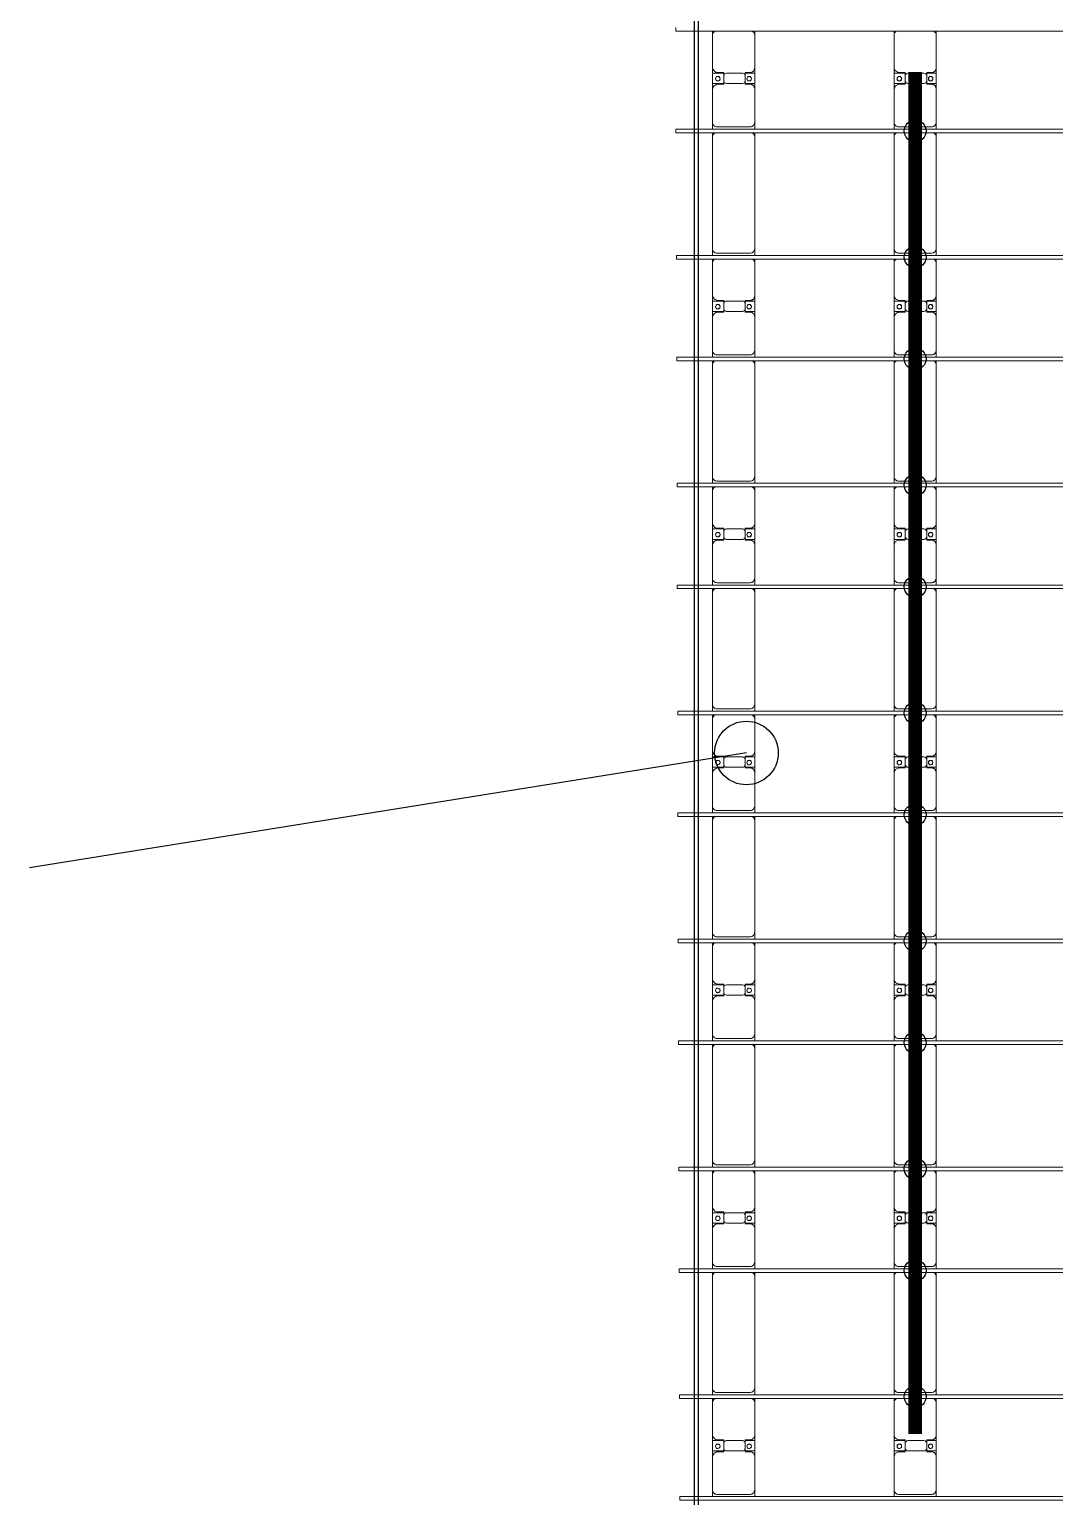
# Model space of a CAD drawing. Header units: millimetres. Extents: x -178706 to 107777, y -87310 to 933.
# Drawn here: x -178649 to -167354, y -52651 to -36491 of the extents above; entities that cross this region are included whole.
import ezdxf

# ---------------------------------------------------------------- set-up
doc = ezdxf.new("R2010")
doc.units = ezdxf.units.MM
doc.layers.add('A-GENM', color=13, linetype='Continuous', lineweight=9)
doc.layers.add('S-BEAM', color=12, linetype='Continuous', lineweight=9)
for name, color, linetype in [('GC-BICH NEO', 6, 'Continuous'), ('GC-DAY NEO', 5, 'Continuous'), ('GC-HOP 40x60 GIA CUONG', 1, 'Continuous')]:
    doc.layers.add(name, color=color, linetype=linetype)

# ---------------------------------------------------------------- blocks, each defined once
blk = doc.blocks.new('Dai phao do pin - DẢI PHAO ĐỠ PIN-15820-BỐ TRÍ KHUNG KẾT CẤU BÈ PIN 04')
at = {"layer": 'A-GENM', "color": 7}
for p, q in [((23285, 242), (23360, 242)), ((23310, 192), (23310, -173)), ((23720, 242), (23360, 242)), ((23720, 242), (23902, 242)), ((23780, 118), (23780, 182)), ((23788, 242), (23970, 242)), ((23788, 118), (23788, 242)), ((23902, 242), (23902, 118)), ((23910, 182), (23910, 118)), ((24320, 242), (23970, 242)), ((24320, 242), (24365, 242)), ((24405, 242), (24480, 242)), ((24430, 192), (24430, -173)), ((25710, 242), (24480, 242)), ((25710, 242), (25755, 242)), ((25795, 242), (25870, 242)), ((25820, 192), (25820, -173)), ((26230, 242), (25870, 242)), ((26230, 242), (26412, 242)), ((26290, 118), (26290, 182)), ((26298, 242), (26480, 242)), ((26298, 118), (26298, 242)), ((26412, 242), (26412, 118)), ((26420, 182), (26420, 118)), ((26830, 242), (26480, 242)), ((26830, 242), (26875, 242)), ((26915, 242), (26990, 242)), ((26940, 192), (26940, -173)), ((28220, 242), (26990, 242)), ((28220, 242), (28265, 242)), ((28305, 242), (28380, 242)), ((28330, 192), (28330, -173)), ((28740, 242), (28380, 242)), ((28740, 242), (28922, 242)), ((28800, 118), (28800, 182)), ((28808, 242), (28990, 242)), ((28808, 118), (28808, 242)), ((28922, 242), (28922, 118)), ((28930, 182), (28930, 118)), ((29340, 242), (28990, 242)), ((29340, 242), (29385, 242)), ((29425, 242), (29500, 242)), ((29450, 192), (29450, -173)), ((30730, 242), (29500, 242)), ((30730, 242), (30775, 242)), ((30815, 242), (30890, 242)), ((30840, 192), (30840, -173)), ((31250, 242), (30890, 242)), ((31250, 242), (31432, 242)), ((31310, 118), (31310, 182)), ((31318, 242), (31500, 242)), ((31318, 118), (31318, 242)), ((31432, 242), (31432, 118)), ((31440, 182), (31440, 118)), ((31850, 242), (31500, 242)), ((31850, 242), (31895, 242)), ((31935, 242), (32010, 242)), ((31960, 192), (31960, -173)), ((33240, 242), (32010, 242)), ((33240, 242), (33285, 242)), ((33325, 242), (33400, 242)), ((33350, 192), (33350, -173)), ((33760, 242), (33400, 242)), ((33760, 242), (33942, 242)), ((33820, 118), (33820, 182)), ((33828, 242), (34010, 242)), ((33828, 118), (33828, 242)), ((33942, 242), (33942, 118)), ((33950, 182), (33950, 118)), ((34360, 242), (34010, 242)), ((34360, 242), (34405, 242)), ((34445, 242), (34520, 242)), ((34470, 192), (34470, -173)), ((35750, 242), (34520, 242)), ((35750, 242), (35795, 242)), ((35835, 242), (35910, 242)), ((35860, 192), (35860, -173)), ((36270, 242), (35910, 242)), ((36270, 242), (36452, 242)), ((36330, 118), (36330, 182)), ((36338, 242), (36520, 242)), ((36338, 118), (36338, 242)), ((36452, 242), (36452, 118)), ((36460, 182), (36460, 118)), ((36870, 242), (36520, 242)), ((36870, 242), (36915, 242)), ((36955, 242), (37030, 242)), ((36980, 192), (36980, -173)), ((38260, 242), (37030, 242)), ((38260, 242), (38305, 242)), ((38345, 242), (38420, 242)), ((38370, 192), (38370, -173)), ((38780, 242), (38420, 242)), ((38780, 242), (38962, 242)), ((38840, 118), (38840, 182)), ((38848, 242), (39030, 242)), ((38848, 118), (38848, 242)), ((38962, 242), (38962, 118)), ((38970, 182), (38970, 118)), ((39380, 242), (39030, 242)), ((39380, 242), (39425, 242)), ((23872, 118), (23780, 118)), ((23788, 88), (23788, -88)), ((23910, 118), (23818, 118)), ((23902, -88), (23902, 88)), ((26382, 118), (26290, 118)), ((26298, 88), (26298, -88)), ((26420, 118), (26328, 118)), ((26412, -88), (26412, 88)), ((28892, 118), (28800, 118)), ((28808, 88), (28808, -88)), ((28930, 118), (28838, 118)), ((28922, -88), (28922, 88)), ((31402, 118), (31310, 118)), ((31318, 88), (31318, -88)), ((31440, 118), (31348, 118)), ((31432, -88), (31432, 88)), ((33912, 118), (33820, 118)), ((33828, 88), (33828, -88)), ((33950, 118), (33858, 118)), ((33942, -88), (33942, 88)), ((36422, 118), (36330, 118)), ((36338, 88), (36338, -88)), ((36460, 118), (36368, 118)), ((36452, -88), (36452, 88)), ((38932, 118), (38840, 118)), ((38848, 88), (38848, -88)), ((38970, 118), (38878, 118)), ((38962, -88), (38962, 88)), ((23780, -173), (23780, -118)), ((23780, -118), (23872, -118)), ((23788, -223), (23788, -118)), ((23818, -118), (23910, -118)), ((23902, -118), (23902, -223)), ((23910, -118), (23910, -173)), ((26290, -173), (26290, -118)), ((26290, -118), (26382, -118)), ((26298, -223), (26298, -118)), ((26328, -118), (26420, -118)), ((26412, -118), (26412, -223)), ((26420, -118), (26420, -173)), ((28800, -173), (28800, -118)), ((28800, -118), (28892, -118)), ((28808, -223), (28808, -118)), ((28838, -118), (28930, -118)), ((28922, -118), (28922, -223)), ((28930, -118), (28930, -173)), ((31310, -173), (31310, -118)), ((31310, -118), (31402, -118)), ((31318, -223), (31318, -118)), ((31348, -118), (31440, -118)), ((31432, -118), (31432, -223)), ((31440, -118), (31440, -173)), ((33820, -173), (33820, -118)), ((33820, -118), (33912, -118)), ((33828, -223), (33828, -118)), ((33858, -118), (33950, -118)), ((33942, -118), (33942, -223)), ((33950, -118), (33950, -173)), ((36330, -173), (36330, -118)), ((36330, -118), (36422, -118)), ((36338, -223), (36338, -118)), ((36368, -118), (36460, -118)), ((36452, -118), (36452, -223)), ((36460, -118), (36460, -173)), ((38840, -173), (38840, -118)), ((38840, -118), (38932, -118)), ((38848, -223), (38848, -118)), ((38878, -118), (38970, -118)), ((38962, -118), (38962, -223)), ((38970, -118), (38970, -173)), ((23360, -223), (23285, -223)), ((23360, -223), (23730, -223)), ((23902, -223), (23730, -223)), ((23960, -223), (23788, -223)), ((23960, -223), (24320, -223)), ((24365, -223), (24320, -223)), ((24480, -223), (24405, -223)), ((24480, -223), (25710, -223)), ((25755, -223), (25710, -223)), ((25870, -223), (25795, -223)), ((25870, -223), (26240, -223)), ((26412, -223), (26240, -223)), ((26470, -223), (26298, -223)), ((26470, -223), (26830, -223)), ((26875, -223), (26830, -223)), ((26990, -223), (26915, -223)), ((26990, -223), (28220, -223)), ((28265, -223), (28220, -223)), ((28380, -223), (28305, -223)), ((28380, -223), (28750, -223)), ((28922, -223), (28750, -223)), ((28980, -223), (28808, -223)), ((28980, -223), (29340, -223)), ((29385, -223), (29340, -223)), ((29500, -223), (29425, -223)), ((29500, -223), (30730, -223)), ((30775, -223), (30730, -223)), ((30890, -223), (30815, -223)), ((30890, -223), (31260, -223)), ((31432, -223), (31260, -223)), ((31490, -223), (31318, -223)), ((31490, -223), (31850, -223)), ((31895, -223), (31850, -223)), ((32010, -223), (31935, -223)), ((32010, -223), (33240, -223)), ((33285, -223), (33240, -223)), ((33400, -223), (33325, -223)), ((33400, -223), (33770, -223)), ((33942, -223), (33770, -223)), ((34000, -223), (33828, -223)), ((34000, -223), (34360, -223)), ((34405, -223), (34360, -223)), ((34520, -223), (34445, -223)), ((34520, -223), (35750, -223)), ((35795, -223), (35750, -223)), ((35910, -223), (35835, -223)), ((35910, -223), (36280, -223)), ((36452, -223), (36280, -223)), ((36510, -223), (36338, -223)), ((36510, -223), (36870, -223)), ((36915, -223), (36870, -223)), ((37030, -223), (36955, -223)), ((37030, -223), (38260, -223)), ((38305, -223), (38260, -223)), ((38420, -223), (38345, -223)), ((38420, -223), (38790, -223)), ((38962, -223), (38790, -223)), ((39020, -223), (38848, -223)), ((39020, -223), (39380, -223)), ((39425, -223), (39380, -223))]:
    blk.add_line(p, q, dxfattribs=at)
for centre, radius, start, end in [((23360, 192), 50, 90, 180), ((23360, 192), 50, 135, 180), ((23720, 182), 60, 360, 90), ((23720, 182), 60, 360, 30), ((23839, 183), 25, 360, 180), ((23839, 183), 25, 180, 0), ((23841, 183), 25, 360, 180), ((23841, 183), 25, 180, 0), ((23970, 182), 60, 90, 180), ((23970, 182), 60, 150, 180), ((24320, 192), 50, 30, 90), ((24320, 192), 50, 30, 45), ((24480, 192), 50, 90, 180), ((24480, 192), 50, 105, 180), ((25710, 192), 50, 30, 90), ((25710, 192), 50, 47.1708, 90), ((25710, 192), 50, 30, 45), ((25870, 192), 50, 90, 180), ((25870, 192), 50, 135, 180), ((26230, 182), 60, 0, 90), ((26230, 182), 60, 0, 30), ((26349, 183), 25, 360, 180), ((26349, 183), 25, 180, 360), ((26351, 183), 25, 0, 180), ((26351, 183), 25, 180, 360), ((26480, 182), 60, 90, 180), ((26480, 182), 60, 150, 180), ((26830, 192), 50, 30, 90), ((26830, 192), 50, 30, 45), ((26990, 192), 50, 90, 180), ((26990, 192), 50, 105, 180), ((28220, 192), 50, 30, 90), ((28220, 192), 50, 47.1621, 90), ((28220, 192), 50, 30, 45), ((28380, 192), 50, 90, 180), ((28380, 192), 50, 135, 180), ((28740, 182), 60, 360, 90), ((28740, 182), 60, 360, 30), ((28859, 183), 25, 0, 180), ((28859, 183), 25, 180, 0), ((28861, 183), 25, 360, 180), ((28861, 183), 25, 180, 0), ((28990, 182), 60, 90, 180), ((28990, 182), 60, 150, 180), ((29340, 192), 50, 30, 90), ((29340, 192), 50, 30, 45), ((29500, 192), 50, 90, 180), ((29500, 192), 50, 105, 180), ((30730, 192), 50, 30, 90), ((30730, 192), 50, 47.1535, 90), ((30730, 192), 50, 30, 45), ((30890, 192), 50, 90, 180), ((30890, 192), 50, 135, 180), ((31250, 182), 60, 0, 90), ((31250, 182), 60, 0, 30), ((31369, 183), 25, 360, 180), ((31369, 183), 25, 180, 0), ((31371, 183), 25, 360, 180), ((31371, 183), 25, 180, 0), ((31500, 182), 60, 90, 180), ((31500, 182), 60, 150, 180), ((31850, 192), 50, 30, 90), ((31850, 192), 50, 30, 45), ((32010, 192), 50, 90, 180), ((32010, 192), 50, 154.8084, 180), ((32010, 192), 50, 105, 150), ((33240, 192), 50, 30, 90), ((33240, 192), 50, 47.1449, 90), ((33240, 192), 50, 30, 45), ((33400, 192), 50, 90, 180), ((33400, 192), 50, 135, 180), ((33760, 182), 60, 360, 90), ((33760, 182), 60, 360, 30), ((33879, 183), 25, 360, 180), ((33879, 183), 25, 180, 0), ((33881, 183), 25, 360, 180), ((33881, 183), 25, 180, 0), ((34010, 182), 60, 90, 180), ((34010, 182), 60, 150, 180), ((34360, 192), 50, 30, 90), ((34360, 192), 50, 30, 45), ((34520, 192), 50, 90, 180), ((34520, 192), 50, 105, 180), ((35750, 192), 50, 30, 90), ((35750, 192), 50, 47.1362, 90), ((35750, 192), 50, 30, 45), ((35910, 192), 50, 90, 180), ((35910, 192), 50, 135, 180), ((36270, 182), 60, 360, 90), ((36270, 182), 60, 360, 30), ((36389, 183), 25, 0, 180), ((36389, 183), 25, 180, 0), ((36391, 183), 25, 360, 180), ((36391, 183), 25, 180, 0), ((36520, 182), 60, 90, 180), ((36520, 182), 60, 150, 180), ((36870, 192), 50, 30, 90), ((36870, 192), 50, 30, 45), ((37030, 192), 50, 90, 180), ((37030, 192), 50, 105, 180), ((38260, 192), 50, 30, 90), ((38260, 192), 50, 47.1276, 90), ((38260, 192), 50, 30, 45), ((38420, 192), 50, 90, 180), ((38420, 192), 50, 135, 180), ((38780, 182), 60, 360, 90), ((38780, 182), 60, 360, 30), ((38899, 183), 25, 0, 180), ((38899, 183), 25, 180, 0), ((38901, 183), 25, 360, 180), ((38901, 183), 25, 180, 360), ((39030, 182), 60, 90, 180), ((39030, 182), 60, 150, 180), ((39380, 192), 50, 30, 90), ((39380, 192), 50, 30, 45), ((23818, 88), 30, 90, 180), ((23872, 88), 30, 360, 90), ((26328, 88), 30, 90, 180), ((26382, 88), 30, 360, 90), ((28838, 88), 30, 90, 180), ((28892, 88), 30, 0, 90), ((31348, 88), 30, 90, 180), ((31402, 88), 30, 0, 90), ((33858, 88), 30, 90, 180), ((33912, 88), 30, 0, 90), ((36368, 88), 30, 90, 180), ((36422, 88), 30, 0, 90), ((38878, 88), 30, 90, 180), ((38932, 88), 30, 0, 90), ((23818, -88), 30, 180, 270), ((23839, -162), 25, 0, 180), ((23841, -162), 25, 0, 180), ((23872, -88), 30, 270, 0), ((26328, -88), 30, 180, 270), ((26349, -162), 25, 0, 180), ((26351, -162), 25, 0, 180), ((26382, -88), 30, 270, 360), ((28838, -88), 30, 180, 270), ((28859, -162), 25, 360, 180), ((28861, -162), 25, 0, 180), ((28892, -88), 30, 270, 360), ((31348, -88), 30, 180, 270), ((31369, -162), 25, 0, 180), ((31371, -162), 25, 0, 180), ((31402, -88), 30, 270, 360), ((33858, -88), 30, 180, 270), ((33879, -162), 25, 0, 180), ((33881, -162), 25, 0, 180), ((33912, -88), 30, 270, 0), ((36368, -88), 30, 180, 270), ((36389, -162), 25, 0, 180), ((36391, -162), 25, 0, 180), ((36422, -88), 30, 270, 360), ((38878, -88), 30, 180, 270), ((38899, -162), 25, 0, 180), ((38901, -162), 25, 360, 180), ((38932, -88), 30, 270, 360), ((23360, -173), 50, 180, 270), ((23360, -173), 50, 180, 225), ((23730, -173), 50, 270, 360), ((23730, -173), 50, 315, 360), ((23839, -162), 25, 180, 0), ((23841, -162), 25, 180, 0), ((23960, -173), 50, 180, 270), ((23960, -173), 50, 180, 225), ((24320, -173), 50, 270, 330), ((24320, -173), 50, 315, 330), ((24480, -173), 50, 180, 270), ((24480, -173), 50, 180, 270), ((25710, -173), 50, 270, 330), ((25710, -173), 50, 285, 330), ((25870, -173), 50, 180, 270), ((25870, -173), 50, 180, 225), ((26240, -173), 50, 270, 360), ((26240, -173), 50, 315, 0), ((26349, -162), 25, 180, 0), ((26351, -162), 25, 180, 0), ((26470, -173), 50, 180, 270), ((26470, -173), 50, 180, 225), ((26830, -173), 50, 270, 330), ((26830, -173), 50, 315, 330), ((26990, -173), 50, 180, 270), ((26990, -173), 50, 180, 270), ((28220, -173), 50, 270, 330), ((28220, -173), 50, 285, 330), ((28380, -173), 50, 180, 270), ((28380, -173), 50, 180, 225), ((28750, -173), 50, 270, 360), ((28750, -173), 50, 315, 360), ((28859, -162), 25, 180, 360), ((28861, -162), 25, 180, 0), ((28980, -173), 50, 180, 270), ((28980, -173), 50, 180, 225), ((29340, -173), 50, 270, 330), ((29340, -173), 50, 315, 330), ((29500, -173), 50, 180, 270), ((29500, -173), 50, 180, 270), ((30730, -173), 50, 270, 330), ((30730, -173), 50, 285, 330), ((30890, -173), 50, 180, 270), ((30890, -173), 50, 180, 225), ((31260, -173), 50, 270, 360), ((31260, -173), 50, 315, 0), ((31369, -162), 25, 180, 0), ((31371, -162), 25, 180, 0), ((31490, -173), 50, 180, 270), ((31490, -173), 50, 180, 225), ((31850, -173), 50, 270, 330), ((31850, -173), 50, 315, 330), ((32010, -173), 50, 180, 270), ((32010, -173), 50, 180, 270), ((33240, -173), 50, 270, 330), ((33240, -173), 50, 285, 330), ((33400, -173), 50, 180, 270), ((33400, -173), 50, 180, 225), ((33770, -173), 50, 270, 360), ((33770, -173), 50, 315, 0), ((33879, -162), 25, 180, 0), ((33881, -162), 25, 180, 0), ((34000, -173), 50, 180, 270), ((34000, -173), 50, 180, 225), ((34360, -173), 50, 270, 330), ((34360, -173), 50, 315, 330), ((34520, -173), 50, 180, 270), ((34520, -173), 50, 180, 270), ((35750, -173), 50, 270, 330), ((35750, -173), 50, 285, 330), ((35910, -173), 50, 180, 270), ((35910, -173), 50, 180, 225), ((36280, -173), 50, 270, 360), ((36280, -173), 50, 315, 360), ((36389, -162), 25, 180, 0), ((36391, -162), 25, 180, 0), ((36510, -173), 50, 180, 270), ((36510, -173), 50, 180, 225), ((36870, -173), 50, 270, 330), ((36870, -173), 50, 315, 330), ((37030, -173), 50, 180, 270), ((37030, -173), 50, 180, 270), ((38260, -173), 50, 270, 330), ((38260, -173), 50, 285, 330), ((38420, -173), 50, 180, 270), ((38420, -173), 50, 180, 225), ((38790, -173), 50, 270, 360), ((38790, -173), 50, 315, 360), ((38899, -162), 25, 180, 0), ((38901, -162), 25, 180, 360), ((39020, -173), 50, 180, 270), ((39020, -173), 50, 180, 225), ((39380, -173), 50, 270, 330), ((39380, -173), 50, 315, 330)]:
    blk.add_arc(centre, radius, start, end, dxfattribs=at)
blk = doc.blocks.new('Dai phao do pin - DẢI PHAO ĐỠ PIN-V1-BỐ TRÍ KHUNG KẾT CẤU BÈ PIN 04')
at = {"layer": 'A-GENM', "color": 7}
for p, q in [((23285, 242), (23360, 242)), ((23310, 192), (23310, -173)), ((23720, 242), (23360, 242)), ((23720, 242), (23902, 242)), ((23780, 118), (23780, 182)), ((23788, 242), (23970, 242)), ((23788, 118), (23788, 242)), ((23902, 242), (23902, 118)), ((23910, 182), (23910, 118)), ((24320, 242), (23970, 242)), ((24320, 242), (24365, 242)), ((24405, 242), (24480, 242)), ((24430, 192), (24430, -173)), ((25710, 242), (24480, 242)), ((25710, 242), (25755, 242)), ((25795, 242), (25870, 242)), ((25820, 192), (25820, -173)), ((26230, 242), (25870, 242)), ((26230, 242), (26412, 242)), ((26290, 118), (26290, 182)), ((26298, 242), (26480, 242)), ((26298, 118), (26298, 242)), ((26412, 242), (26412, 118)), ((26420, 182), (26420, 118)), ((26830, 242), (26480, 242)), ((26830, 242), (26875, 242)), ((26915, 242), (26990, 242)), ((26940, 192), (26940, -173)), ((28220, 242), (26990, 242)), ((28220, 242), (28265, 242)), ((28305, 242), (28380, 242)), ((28330, 192), (28330, -173)), ((28740, 242), (28380, 242)), ((28740, 242), (28922, 242)), ((28800, 118), (28800, 182)), ((28808, 242), (28990, 242)), ((28808, 118), (28808, 242)), ((28922, 242), (28922, 118)), ((28930, 182), (28930, 118)), ((29340, 242), (28990, 242)), ((29340, 242), (29385, 242)), ((29425, 242), (29500, 242)), ((29450, 192), (29450, -173)), ((30730, 242), (29500, 242)), ((30730, 242), (30775, 242)), ((30815, 242), (30890, 242)), ((30840, 192), (30840, -173)), ((31250, 242), (30890, 242)), ((31250, 242), (31432, 242)), ((31310, 118), (31310, 182)), ((31318, 242), (31500, 242)), ((31318, 118), (31318, 242)), ((31432, 242), (31432, 118)), ((31440, 182), (31440, 118)), ((31850, 242), (31500, 242)), ((31850, 242), (31895, 242)), ((31935, 242), (32010, 242)), ((31960, 192), (31960, -173)), ((33240, 242), (32010, 242)), ((33240, 242), (33285, 242)), ((33325, 242), (33400, 242)), ((33350, 192), (33350, -173)), ((33760, 242), (33400, 242)), ((33760, 242), (33942, 242)), ((33820, 118), (33820, 182)), ((33828, 242), (34010, 242)), ((33828, 118), (33828, 242)), ((33942, 242), (33942, 118)), ((33950, 182), (33950, 118)), ((34360, 242), (34010, 242)), ((34360, 242), (34405, 242)), ((34445, 242), (34520, 242)), ((34470, 192), (34470, -173)), ((35750, 242), (34520, 242)), ((35750, 242), (35795, 242)), ((35835, 242), (35910, 242)), ((35860, 192), (35860, -173)), ((36270, 242), (35910, 242)), ((36270, 242), (36452, 242)), ((36330, 118), (36330, 182)), ((36338, 242), (36520, 242)), ((36338, 118), (36338, 242)), ((36452, 242), (36452, 118)), ((36460, 182), (36460, 118)), ((36870, 242), (36520, 242)), ((36870, 242), (36915, 242)), ((36955, 242), (37030, 242)), ((36980, 192), (36980, -173)), ((38260, 242), (37030, 242)), ((38260, 242), (38305, 242)), ((38345, 242), (38420, 242)), ((38370, 192), (38370, -173)), ((38780, 242), (38420, 242)), ((38780, 242), (38962, 242)), ((38840, 118), (38840, 182)), ((38848, 242), (39030, 242)), ((38848, 118), (38848, 242)), ((38962, 242), (38962, 118)), ((38970, 182), (38970, 118)), ((39380, 242), (39030, 242)), ((39380, 242), (39425, 242)), ((23872, 118), (23780, 118)), ((23788, 88), (23788, -88)), ((23910, 118), (23818, 118)), ((23902, -88), (23902, 88)), ((26382, 118), (26290, 118)), ((26298, 88), (26298, -88)), ((26420, 118), (26328, 118)), ((26412, -88), (26412, 88)), ((28892, 118), (28800, 118)), ((28808, 88), (28808, -88)), ((28930, 118), (28838, 118)), ((28922, -88), (28922, 88)), ((31402, 118), (31310, 118)), ((31318, 88), (31318, -88)), ((31440, 118), (31348, 118)), ((31432, -88), (31432, 88)), ((33912, 118), (33820, 118)), ((33828, 88), (33828, -88)), ((33950, 118), (33858, 118)), ((33942, -88), (33942, 88)), ((36422, 118), (36330, 118)), ((36338, 88), (36338, -88)), ((36460, 118), (36368, 118)), ((36452, -88), (36452, 88)), ((38932, 118), (38840, 118)), ((38848, 88), (38848, -88)), ((38970, 118), (38878, 118)), ((38962, -88), (38962, 88)), ((23780, -173), (23780, -118)), ((23780, -118), (23872, -118)), ((23788, -223), (23788, -118)), ((23818, -118), (23910, -118)), ((23902, -118), (23902, -223)), ((23910, -118), (23910, -173)), ((26290, -173), (26290, -118)), ((26290, -118), (26382, -118)), ((26298, -223), (26298, -118)), ((26328, -118), (26420, -118)), ((26412, -118), (26412, -223)), ((26420, -118), (26420, -173)), ((28800, -173), (28800, -118)), ((28800, -118), (28892, -118)), ((28808, -223), (28808, -118)), ((28838, -118), (28930, -118)), ((28922, -118), (28922, -223)), ((28930, -118), (28930, -173)), ((31310, -173), (31310, -118)), ((31310, -118), (31402, -118)), ((31318, -223), (31318, -118)), ((31348, -118), (31440, -118)), ((31432, -118), (31432, -223)), ((31440, -118), (31440, -173)), ((33820, -173), (33820, -118)), ((33820, -118), (33912, -118)), ((33828, -223), (33828, -118)), ((33858, -118), (33950, -118)), ((33942, -118), (33942, -223)), ((33950, -118), (33950, -173)), ((36330, -173), (36330, -118)), ((36330, -118), (36422, -118)), ((36338, -223), (36338, -118)), ((36368, -118), (36460, -118)), ((36452, -118), (36452, -223)), ((36460, -118), (36460, -173)), ((38840, -173), (38840, -118)), ((38840, -118), (38932, -118)), ((38848, -223), (38848, -118)), ((38878, -118), (38970, -118)), ((38962, -118), (38962, -223)), ((38970, -118), (38970, -173)), ((23360, -223), (23285, -223)), ((23360, -223), (23730, -223)), ((23902, -223), (23730, -223)), ((23960, -223), (23788, -223)), ((23960, -223), (24320, -223)), ((24365, -223), (24320, -223)), ((24480, -223), (24405, -223)), ((24480, -223), (25710, -223)), ((25755, -223), (25710, -223)), ((25870, -223), (25795, -223)), ((25870, -223), (26240, -223)), ((26412, -223), (26240, -223)), ((26470, -223), (26298, -223)), ((26470, -223), (26830, -223)), ((26875, -223), (26830, -223)), ((26990, -223), (26915, -223)), ((26990, -223), (28220, -223)), ((28265, -223), (28220, -223)), ((28380, -223), (28305, -223)), ((28380, -223), (28750, -223)), ((28922, -223), (28750, -223)), ((28980, -223), (28808, -223)), ((28980, -223), (29340, -223)), ((29385, -223), (29340, -223)), ((29500, -223), (29425, -223)), ((29500, -223), (30730, -223)), ((30775, -223), (30730, -223)), ((30890, -223), (30815, -223)), ((30890, -223), (31260, -223)), ((31432, -223), (31260, -223)), ((31490, -223), (31318, -223)), ((31490, -223), (31850, -223)), ((31895, -223), (31850, -223)), ((32010, -223), (31935, -223)), ((32010, -223), (33240, -223)), ((33285, -223), (33240, -223)), ((33400, -223), (33325, -223)), ((33400, -223), (33770, -223)), ((33942, -223), (33770, -223)), ((34000, -223), (33828, -223)), ((34000, -223), (34360, -223)), ((34405, -223), (34360, -223)), ((34520, -223), (34445, -223)), ((34520, -223), (35750, -223)), ((35795, -223), (35750, -223)), ((35910, -223), (35835, -223)), ((35910, -223), (36280, -223)), ((36452, -223), (36280, -223)), ((36510, -223), (36338, -223)), ((36510, -223), (36870, -223)), ((36915, -223), (36870, -223)), ((37030, -223), (36955, -223)), ((37030, -223), (38260, -223)), ((38305, -223), (38260, -223)), ((38420, -223), (38345, -223)), ((38420, -223), (38790, -223)), ((38962, -223), (38790, -223)), ((39020, -223), (38848, -223)), ((39020, -223), (39380, -223)), ((39425, -223), (39380, -223))]:
    blk.add_line(p, q, dxfattribs=at)
for centre, radius, start, end in [((23360, 192), 50, 90, 180), ((23360, 192), 50, 135, 180), ((23720, 182), 60, 360, 90), ((23720, 182), 60, 360, 30), ((23839, 183), 25, 360, 180), ((23839, 183), 25, 180, 0), ((23841, 183), 25, 360, 180), ((23841, 183), 25, 180, 0), ((23970, 182), 60, 90, 180), ((23970, 182), 60, 150, 180), ((24320, 192), 50, 30, 90), ((24320, 192), 50, 30, 45), ((24480, 192), 50, 90, 180), ((24480, 192), 50, 105, 180), ((25710, 192), 50, 30, 90), ((25710, 192), 50, 30, 90), ((25870, 192), 50, 90, 180), ((25870, 192), 50, 135, 180), ((26230, 182), 60, 0, 90), ((26230, 182), 60, 0, 30), ((26349, 183), 25, 360, 180), ((26349, 183), 25, 180, 360), ((26351, 183), 25, 0, 180), ((26351, 183), 25, 180, 360), ((26480, 182), 60, 90, 180), ((26480, 182), 60, 150, 180), ((26830, 192), 50, 30, 90), ((26830, 192), 50, 30, 45), ((26990, 192), 50, 90, 180), ((26990, 192), 50, 105, 180), ((28220, 192), 50, 30, 90), ((28220, 192), 50, 30, 90), ((28380, 192), 50, 90, 180), ((28380, 192), 50, 135, 180), ((28740, 182), 60, 360, 90), ((28740, 182), 60, 360, 30), ((28859, 183), 25, 0, 180), ((28859, 183), 25, 180, 0), ((28861, 183), 25, 360, 180), ((28861, 183), 25, 180, 0), ((28990, 182), 60, 90, 180), ((28990, 182), 60, 150, 180), ((29340, 192), 50, 30, 90), ((29340, 192), 50, 30, 45), ((29500, 192), 50, 90, 180), ((29500, 192), 50, 105, 180), ((30730, 192), 50, 30, 90), ((30730, 192), 50, 30, 90), ((30890, 192), 50, 90, 180), ((30890, 192), 50, 135, 180), ((31250, 182), 60, 0, 90), ((31250, 182), 60, 0, 30), ((31369, 183), 25, 360, 180), ((31369, 183), 25, 180, 0), ((31371, 183), 25, 360, 180), ((31371, 183), 25, 180, 0), ((31500, 182), 60, 90, 180), ((31500, 182), 60, 150, 180), ((31850, 192), 50, 30, 90), ((31850, 192), 50, 30, 45), ((32010, 192), 50, 90, 180), ((32010, 192), 50, 154.8193, 180), ((32010, 192), 50, 105, 150), ((33240, 192), 50, 30, 90), ((33240, 192), 50, 30, 90), ((33400, 192), 50, 90, 180), ((33400, 192), 50, 135, 180), ((33760, 182), 60, 360, 90), ((33760, 182), 60, 360, 30), ((33879, 183), 25, 360, 180), ((33879, 183), 25, 180, 0), ((33881, 183), 25, 360, 180), ((33881, 183), 25, 180, 0), ((34010, 182), 60, 90, 180), ((34010, 182), 60, 150, 180), ((34360, 192), 50, 30, 90), ((34360, 192), 50, 30, 45), ((34520, 192), 50, 90, 180), ((34520, 192), 50, 105, 180), ((35750, 192), 50, 30, 90), ((35750, 192), 50, 30, 90), ((35910, 192), 50, 90, 180), ((35910, 192), 50, 135, 180), ((36270, 182), 60, 360, 90), ((36270, 182), 60, 360, 30), ((36389, 183), 25, 0, 180), ((36389, 183), 25, 180, 0), ((36391, 183), 25, 360, 180), ((36391, 183), 25, 180, 0), ((36520, 182), 60, 90, 180), ((36520, 182), 60, 150, 180), ((36870, 192), 50, 30, 90), ((36870, 192), 50, 30, 45), ((37030, 192), 50, 90, 180), ((37030, 192), 50, 105, 180), ((38260, 192), 50, 30, 90), ((38260, 192), 50, 30, 90), ((38420, 192), 50, 90, 180), ((38420, 192), 50, 135, 180), ((38780, 182), 60, 360, 90), ((38780, 182), 60, 360, 30), ((38899, 183), 25, 0, 180), ((38899, 183), 25, 180, 0), ((38901, 183), 25, 360, 180), ((38901, 183), 25, 180, 360), ((39030, 182), 60, 90, 180), ((39030, 182), 60, 150, 180), ((39380, 192), 50, 30, 90), ((39380, 192), 50, 30, 45), ((23818, 88), 30, 90, 180), ((23872, 88), 30, 360, 90), ((26328, 88), 30, 90, 180), ((26382, 88), 30, 360, 90), ((28838, 88), 30, 90, 180), ((28892, 88), 30, 0, 90), ((31348, 88), 30, 90, 180), ((31402, 88), 30, 0, 90), ((33858, 88), 30, 90, 180), ((33912, 88), 30, 0, 90), ((36368, 88), 30, 90, 180), ((36422, 88), 30, 0, 90), ((38878, 88), 30, 90, 180), ((38932, 88), 30, 0, 90), ((23818, -88), 30, 180, 270), ((23839, -162), 25, 0, 180), ((23841, -162), 25, 0, 180), ((23872, -88), 30, 270, 0), ((26328, -88), 30, 180, 270), ((26349, -162), 25, 0, 180), ((26351, -162), 25, 0, 180), ((26382, -88), 30, 270, 360), ((28838, -88), 30, 180, 270), ((28859, -162), 25, 360, 180), ((28861, -162), 25, 0, 180), ((28892, -88), 30, 270, 360), ((31348, -88), 30, 180, 270), ((31369, -162), 25, 0, 180), ((31371, -162), 25, 0, 180), ((31402, -88), 30, 270, 360), ((33858, -88), 30, 180, 270), ((33879, -162), 25, 0, 180), ((33881, -162), 25, 0, 180), ((33912, -88), 30, 270, 0), ((36368, -88), 30, 180, 270), ((36389, -162), 25, 0, 180), ((36391, -162), 25, 0, 180), ((36422, -88), 30, 270, 360), ((38878, -88), 30, 180, 270), ((38899, -162), 25, 0, 180), ((38901, -162), 25, 360, 180), ((38932, -88), 30, 270, 360), ((23360, -173), 50, 180, 270), ((23360, -173), 50, 180, 225), ((23730, -173), 50, 270, 360), ((23730, -173), 50, 315, 360), ((23839, -162), 25, 180, 0), ((23841, -162), 25, 180, 0), ((23960, -173), 50, 180, 270), ((23960, -173), 50, 180, 225), ((24320, -173), 50, 270, 330), ((24320, -173), 50, 315, 330), ((24480, -173), 50, 180, 270), ((24480, -173), 50, 180, 270), ((25710, -173), 50, 270, 330), ((25710, -173), 50, 285, 330), ((25870, -173), 50, 180, 270), ((25870, -173), 50, 180, 225), ((26240, -173), 50, 270, 360), ((26240, -173), 50, 315, 0), ((26349, -162), 25, 180, 0), ((26351, -162), 25, 180, 0), ((26470, -173), 50, 180, 270), ((26470, -173), 50, 180, 225), ((26830, -173), 50, 270, 330), ((26830, -173), 50, 315, 330), ((26990, -173), 50, 180, 270), ((26990, -173), 50, 180, 270), ((28220, -173), 50, 270, 330), ((28220, -173), 50, 285, 330), ((28380, -173), 50, 180, 270), ((28380, -173), 50, 180, 225), ((28750, -173), 50, 270, 360), ((28750, -173), 50, 315, 360), ((28859, -162), 25, 180, 360), ((28861, -162), 25, 180, 0), ((28980, -173), 50, 180, 270), ((28980, -173), 50, 180, 225), ((29340, -173), 50, 270, 330), ((29340, -173), 50, 315, 330), ((29500, -173), 50, 180, 270), ((29500, -173), 50, 180, 270), ((30730, -173), 50, 270, 330), ((30730, -173), 50, 285, 330), ((30890, -173), 50, 180, 270), ((30890, -173), 50, 180, 225), ((31260, -173), 50, 270, 360), ((31260, -173), 50, 315, 0), ((31369, -162), 25, 180, 0), ((31371, -162), 25, 180, 0), ((31490, -173), 50, 180, 270), ((31490, -173), 50, 180, 225), ((31850, -173), 50, 270, 330), ((31850, -173), 50, 315, 330), ((32010, -173), 50, 180, 270), ((32010, -173), 50, 180, 270), ((33240, -173), 50, 270, 330), ((33240, -173), 50, 285, 330), ((33400, -173), 50, 180, 270), ((33400, -173), 50, 180, 225), ((33770, -173), 50, 270, 360), ((33770, -173), 50, 315, 0), ((33879, -162), 25, 180, 0), ((33881, -162), 25, 180, 0), ((34000, -173), 50, 180, 270), ((34000, -173), 50, 180, 225), ((34360, -173), 50, 270, 330), ((34360, -173), 50, 315, 330), ((34520, -173), 50, 180, 270), ((34520, -173), 50, 180, 270), ((35750, -173), 50, 270, 330), ((35750, -173), 50, 285, 330), ((35910, -173), 50, 180, 270), ((35910, -173), 50, 180, 225), ((36280, -173), 50, 270, 360), ((36280, -173), 50, 315, 360), ((36389, -162), 25, 180, 0), ((36391, -162), 25, 180, 0), ((36510, -173), 50, 180, 270), ((36510, -173), 50, 180, 225), ((36870, -173), 50, 270, 330), ((36870, -173), 50, 315, 330), ((37030, -173), 50, 180, 270), ((37030, -173), 50, 180, 270), ((38260, -173), 50, 270, 330), ((38260, -173), 50, 285, 330), ((38420, -173), 50, 180, 270), ((38420, -173), 50, 180, 225), ((38790, -173), 50, 270, 360), ((38790, -173), 50, 315, 360), ((38899, -162), 25, 180, 0), ((38901, -162), 25, 180, 360), ((39020, -173), 50, 180, 270), ((39020, -173), 50, 180, 225), ((39380, -173), 50, 270, 330), ((39380, -173), 50, 315, 330)]:
    blk.add_arc(centre, radius, start, end, dxfattribs=at)
blk = doc.blocks.new('Dầm C52 - Dầm C52-22346-BỐ TRÍ KHUNG KẾT CẤU BÈ PIN 04')
at = {"layer": 'S-BEAM', "color": 1}
for p, q in [((-87623, 20), (87623, 20)), ((87623, 20), (87623, -20)), ((87623, -20), (-87623, -20))]:
    blk.add_line(p, q, dxfattribs=at)
blk = doc.blocks.new('Dầm C52 - Dầm C52-21028-BỐ TRÍ KHUNG KẾT CẤU BÈ PIN 04')
at = {"layer": 'S-BEAM', "color": 1}
for p, q in [((-63511, 20), (63511, 20)), ((63511, 20), (63511, -20)), ((63511, -20), (-63511, -20))]:
    blk.add_line(p, q, dxfattribs=at)
blk = doc.blocks.new('Dầm C52 - Dầm C52-21029-BỐ TRÍ KHUNG KẾT CẤU BÈ PIN 04')
at = {"layer": 'S-BEAM', "color": 1}
for p, q in [((-63513, 20), (63513, 20)), ((63513, 20), (63513, -20)), ((63513, -20), (-63513, -20))]:
    blk.add_line(p, q, dxfattribs=at)
blk = doc.blocks.new('Dầm C52 - Dầm C52-21030-BỐ TRÍ KHUNG KẾT CẤU BÈ PIN 04')
at = {"layer": 'S-BEAM', "color": 1}
for p, q in [((-63514, 20), (63514, 20)), ((63514, 20), (63514, -20))]:
    blk.add_line(p, q, dxfattribs=at)
blk = doc.blocks.new('Dầm C52 - Hộp 40x60-15957-BỐ TRÍ KHUNG KẾT CẤU BÈ PIN 04')
at = {"layer": 'S-BEAM', "color": 3, "lineweight": 25}
for p, q in [((-37160, 20), (37160, 20)), ((37160, -20), (-37160, -20))]:
    blk.add_line(p, q, dxfattribs=at)
blk = doc.blocks.new('HOBANMONG_BEPIN 4_rvt-1-BỐ TRÍ KHUNG KẾT CẤU BÈ PIN 04')
at = {"layer": 'A-GENM', "color": 3, "lineweight": 25, "rotation": 90.00010434022407}
for name, p in [('Dai phao do pin - DẢI PHAO ĐỠ PIN-15820-BỐ TRÍ KHUNG KẾT CẤU BÈ PIN 04', (-170882, -75936)), ('Dai phao do pin - DẢI PHAO ĐỠ PIN-V1-BỐ TRÍ KHUNG KẾT CẤU BÈ PIN 04', (-168882, -75936))]:
    blk.add_blockref(name, p, dxfattribs=at)
at = {"layer": 'S-BEAM', "color": 3, "lineweight": 25}
for name, p, rotation in [('Dầm C52 - Hộp 40x60-15957-BỐ TRÍ KHUNG KẾT CẤU BÈ PIN 04', (-171302, -42624), 90.00010434022374), ('Dầm C52 - Dầm C52-21030-BỐ TRÍ KHUNG KẾT CẤU BÈ PIN 04', (-108014, -36491), 180.0001043386848), ('Dầm C52 - Dầm C52-21029-BỐ TRÍ KHUNG KẾT CẤU BÈ PIN 04', (-108013, -37611), 180.0001043386848), ('Dầm C52 - Dầm C52-21028-BỐ TRÍ KHUNG KẾT CẤU BÈ PIN 04', (-108011, -39001), 180.0001043386848), ('Dầm C52 - Dầm C52-22346-BỐ TRÍ KHUNG KẾT CẤU BÈ PIN 04', (-83895, -40121), 180.0001043386848), ('Dầm C52 - Dầm C52-22346-BỐ TRÍ KHUNG KẾT CẤU BÈ PIN 04', (-83891, -41511), 180.0001043386848), ('Dầm C52 - Dầm C52-22346-BỐ TRÍ KHUNG KẾT CẤU BÈ PIN 04', (-83888, -42631), 180.0001043386848), ('Dầm C52 - Dầm C52-22346-BỐ TRÍ KHUNG KẾT CẤU BÈ PIN 04', (-83884, -44021), 180.0001043386848), ('Dầm C52 - Dầm C52-22346-BỐ TRÍ KHUNG KẾT CẤU BÈ PIN 04', (-83881, -45141), 180.0001043386848), ('Dầm C52 - Dầm C52-22346-BỐ TRÍ KHUNG KẾT CẤU BÈ PIN 04', (-83877, -46531), 180.0001043386848), ('Dầm C52 - Dầm C52-22346-BỐ TRÍ KHUNG KẾT CẤU BÈ PIN 04', (-83874, -47651), 180.0001043386848), ('Dầm C52 - Dầm C52-22346-BỐ TRÍ KHUNG KẾT CẤU BÈ PIN 04', (-83871, -49041), 180.0001043386848), ('Dầm C52 - Dầm C52-22346-BỐ TRÍ KHUNG KẾT CẤU BÈ PIN 04', (-83867, -50161), 180.0001043386848), ('Dầm C52 - Dầm C52-22346-BỐ TRÍ KHUNG KẾT CẤU BÈ PIN 04', (-83864, -51551), 180.0001043386848), ('Dầm C52 - Dầm C52-22346-BỐ TRÍ KHUNG KẾT CẤU BÈ PIN 04', (-83861, -52671), 180.0001043386848)]:
    blk.add_blockref(name, p, dxfattribs=dict(at, rotation=rotation))

msp = doc.modelspace()

# ---------------------------------------------------------------- linework, layer by layer
at = {"layer": 'GC-BICH NEO'}
msp.add_circle((-170750, -44461), 350, dxfattribs=at)
at = {"layer": 'GC-DAY NEO'}
msp.add_line((-170750, -44461), (-178649, -45726), dxfattribs=at)
at = {"layer": 'GC-HOP 40x60 GIA CUONG', "const_width": 150}
msp.add_lwpolyline([(-168891, -51961), (-168891, -36961)], dxfattribs=at)
at = {"layer": 'GC-HOP 40x60 GIA CUONG'}
for centre in [(-168891, -37611), (-168891, -39001), (-168891, -40121), (-168891, -41511), (-168891, -42631), (-168891, -44021), (-168891, -45141), (-168891, -46531), (-168891, -47651), (-168891, -49041), (-168891, -50161), (-168891, -51551)]:
    msp.add_circle(centre, 120, dxfattribs=at)

# ---------------------------------------------------------------- block references
at = {"lineweight": 5}
msp.add_blockref('HOBANMONG_BEPIN 4_rvt-1-BỐ TRÍ KHUNG KẾT CẤU BÈ PIN 04', (0, 0), dxfattribs=at)

doc.saveas('drawing.dxf')
